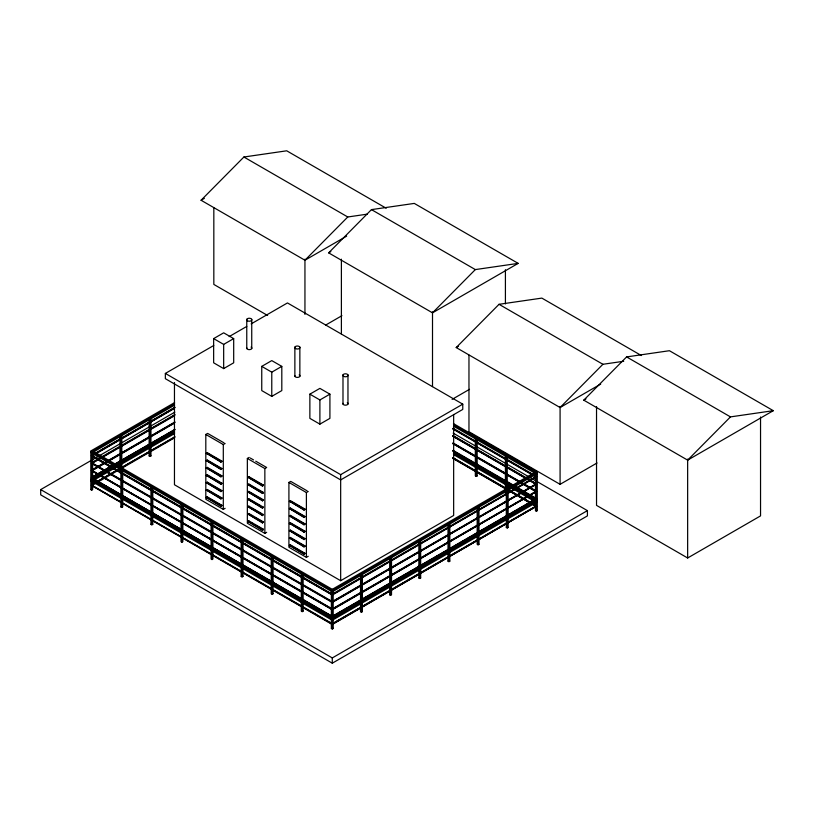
<?xml version="1.0" encoding="UTF-8"?>
<svg xmlns="http://www.w3.org/2000/svg" width="814" height="814" viewBox="0 0 814 814"><rect width="100%" height="100%" fill="white"/><g stroke="black" fill="none" stroke-linecap="round" stroke-linejoin="round"><path stroke-width="1.22" d="M346.672 236.131L304.945 260.226L201.068 200.254L243.895 157.01L286.721 150.804L386.223 208.252M304.945 260.226L347.771 216.982L367.348 214.143M328.642 252.859L371.459 209.615L414.285 203.408L518.162 263.38L432.509 312.83L328.642 252.859L330.83 251.587M432.509 312.83L475.335 269.587L518.162 263.38M600.712 384.066L560.083 407.529L456.206 347.558L499.033 304.314L541.859 298.107L641.361 355.545M560.083 407.529L602.909 364.285L623.707 361.263M583.77 400.162L626.597 356.919L669.423 350.712L773.3 410.683L687.647 460.134L583.77 400.162L585.968 398.891M687.647 460.134L730.473 416.89L773.3 410.683M201.068 200.254L204.365 198.351M213.644 338.614L223.667 332.824L233.689 338.614L233.689 362.81L223.667 368.6L213.644 362.81L213.644 338.614L223.667 344.393L233.689 338.614M251.15 323.901L287.454 302.94L462.769 404.161L462.769 409.422L340.669 479.914L165.354 378.693L165.354 373.433L213.756 345.492M229.151 336.599L246.754 326.445M332.824 590.913L331.736 591.544L91.178 452.665L91.178 450.773L174.583 402.615M92.633 482.02L92.633 489.59L91.728 490.12L90.812 489.59L90.812 451.719L92.277 450.773L332.824 589.651L331.736 590.282L91.178 451.404M174.572 403.886L92.277 451.404L91.178 450.773M93.376 452.035L174.572 405.148M95.899 452.889L174.908 407.275M95.899 453.266L120.034 439.326M122.232 438.064L174.908 407.651M91.941 455.677L174.247 408.16M91.941 456.054L174.247 408.536M530.199 477.604L587.413 510.632L587.413 515.893L332.285 663.196L40.7 494.851L40.7 489.59L119.882 443.884M122.08 442.613L174.868 412.138M325.62 325.101L341.941 315.679M92.603 462.149L174.908 414.631M91.941 463.034L174.908 415.018M91.941 463.42L174.247 415.903M261.752 366.381L271.774 360.602L281.807 366.381L281.807 390.588L271.774 396.377L261.752 390.588L261.752 366.381L271.774 372.171L281.807 366.381M92.603 469.515L106.868 461.284M109.066 460.012L174.908 421.998M331.4 608.404L91.504 470.4L332.061 609.289M92.603 469.892L106.868 461.66M109.066 460.388L120.034 454.059M122.232 452.788L174.908 422.374M91.941 470.4L174.247 422.883M174.247 423.27L91.941 470.777L91.941 470.146M92.603 476.882L174.908 429.365M331.4 615.76L91.504 477.767L332.061 616.656M93.702 476.628L120.034 461.426M122.232 460.154L174.908 429.741M174.247 430.25L91.504 477.513L91.504 478.144L332.061 617.032M174.247 430.626L91.941 478.144L91.941 477.513M92.277 478.54L174.583 431.023M174.572 432.295L92.277 479.812L91.178 479.181L91.178 481.074L331.736 619.953L331.736 618.691L91.178 479.812L92.277 479.181L150.488 512.789M93.376 480.433L116.412 467.134M118.61 465.862L174.572 433.557M92.603 484.249L120.034 468.406M122.232 467.144L174.908 436.731M331.4 623.127L91.504 485.134L332.061 624.012M174.908 437.108L91.504 484.879L91.504 485.51L332.061 624.399M174.247 437.993L91.941 485.51L91.941 484.879M90.812 489.59L91.728 489.072M149.135 455.921L150.041 455.402L150.956 455.921L150.956 418.05L150.041 418.569L150.041 456.451L149.135 455.921L149.135 419.312M121.795 472.761L120.889 473.29L119.973 472.761L119.973 468.976M150.041 456.451L150.956 455.921M225.122 508.323L223.301 509.371L205.81 499.277L205.81 434.462L207.631 433.404L224.033 442.877M206.359 453.184L207.265 452.665L221.846 461.08L220.93 462.128L206.359 453.184L220.93 461.609L221.846 461.08M206.359 453.713L207.265 453.184L221.846 461.609M309.869 394.159L319.892 388.38L329.914 394.159L329.914 418.365L319.892 424.145L309.869 418.365L309.869 394.159L319.892 399.949L329.914 394.159M205.81 434.462L223.301 444.566L225.122 443.508M121.795 468.976L121.795 434.88L120.889 435.409L120.889 506.959L121.795 506.43M120.889 506.959L121.795 507.478L122.71 506.959L122.71 470.339M206.359 460.551L207.265 460.032L221.846 468.447L220.93 469.495L206.359 460.551L220.93 468.976L221.846 468.447M206.359 461.08L207.265 460.551L221.846 468.976M206.359 467.918L207.265 467.389L221.846 475.814L220.93 476.862L206.359 467.918L220.93 476.332L221.846 475.814M206.359 468.447L207.265 467.918L221.846 476.332M206.359 475.284L207.265 474.755L221.846 483.18L220.93 484.228L206.359 475.284L220.93 483.699L221.846 483.18M206.359 475.814L207.265 475.284L221.846 483.699M266.677 532.315L264.855 533.363L247.354 523.26L247.354 458.445L249.186 457.397M206.359 482.651L207.265 482.122L221.846 490.537L220.93 491.595L206.359 482.651L220.93 491.066L221.846 490.537M206.359 483.18L207.265 482.651L221.846 491.066M206.359 490.018L207.265 489.489L221.846 497.903L220.93 498.962L206.359 490.018L220.93 498.433L221.846 497.903M206.359 490.537L207.265 490.018L221.846 498.433M456.206 347.558L458.404 346.286M150.956 524.318L151.862 524.837L151.862 486.965L150.956 486.436L150.956 524.318L151.862 523.789L152.778 524.318L152.778 487.698M151.862 524.837L152.778 524.318M206.359 497.385L207.265 496.855L221.846 505.27L220.93 506.318L206.359 497.385L220.93 505.799L221.846 505.27M206.359 497.903L207.265 497.385L221.846 505.799M247.904 477.177L248.819 476.648L263.4 485.073L262.484 486.121L247.904 477.177L262.484 485.592L263.4 485.073M247.904 477.706L248.819 477.177L263.4 485.592M247.354 458.445L264.855 468.549L266.677 467.501L255.738 461.182M247.904 484.544L248.819 484.015L263.4 492.429L262.484 493.488L247.904 484.544L262.484 492.958L263.4 492.429M247.904 485.073L248.819 484.544L256.105 488.756M247.904 491.91L248.819 491.381L263.4 499.796L262.484 500.854L247.904 491.91L262.484 500.325L263.4 499.796M247.904 492.429L248.819 491.381M247.904 499.277L248.819 498.748L263.4 507.163L262.484 508.221L247.904 499.277L262.484 507.692L263.4 507.163M247.904 499.796L248.819 498.748M181.939 542.205L181.939 504.324L181.023 503.795L181.023 541.676L181.939 542.205L182.845 541.676L182.845 534.096M308.231 556.298L306.4 557.356L288.909 547.252L288.909 482.437L290.73 481.389L307.132 490.852M247.904 506.634L248.819 506.115L263.4 514.529L262.484 515.577L247.904 506.634L262.484 515.058L263.4 514.529M247.904 507.163L248.819 506.115M247.904 514L248.819 513.481L263.4 521.896L262.484 522.944L247.904 514L262.484 522.425L263.4 521.896M247.904 514.529L248.819 513.481M452.096 399.379L469.505 389.326M247.904 521.367L248.819 520.838L263.4 529.263L262.484 530.311L247.904 521.367L262.484 529.782L263.4 529.263M247.904 521.896L248.819 520.838M289.458 501.17L290.364 500.641L304.945 509.055L304.039 510.113L289.458 501.17L304.039 509.584L304.945 509.055M289.458 501.689L290.364 500.641M288.909 482.437L306.4 492.541L308.231 491.483M165.354 373.433L340.669 474.654L462.769 404.161M289.458 508.536L290.364 508.007L304.945 516.422L304.039 517.48L289.458 508.536L304.039 516.951L304.945 516.422M289.458 509.055L290.364 508.536L304.945 516.951M212.006 559.564L212.006 521.682L211.091 521.153L211.091 559.035L212.006 559.564L212.912 559.035L212.912 522.425M289.458 515.893L290.364 515.374L304.945 523.789L304.039 524.837L289.458 515.893L304.039 524.318L304.945 523.789M289.458 516.422L290.364 515.893L304.945 524.318M289.458 523.26L290.364 522.741L304.945 531.155L304.039 532.203L289.458 523.26L304.039 531.684L304.945 531.155M289.458 523.789L290.364 523.26L304.945 531.684M289.458 530.626L290.364 530.097L304.945 538.522L304.039 539.57L289.458 530.626L304.039 539.041L304.945 538.522M289.458 531.155L290.364 530.626L304.945 539.041M289.458 537.993L290.364 537.464L304.945 545.879L304.039 546.937L289.458 537.993L304.039 546.408L304.945 545.879M289.458 538.522L290.364 537.993L304.945 546.408M289.458 545.36L290.364 544.831L304.945 553.245L304.039 554.303L289.458 545.36L304.039 553.774L304.945 553.245M289.458 545.889L290.364 545.36L304.945 553.774M241.158 576.393L242.073 576.923L242.073 539.041L241.158 538.522L241.158 576.393L242.073 575.874L242.989 576.393L242.989 539.784M242.073 576.923L242.989 576.393M272.141 594.281L272.141 556.41L271.235 555.881L271.235 593.752L272.141 594.281L273.056 593.752L273.056 557.142M476.251 476.444L476.251 438.563L475.335 438.034L475.335 475.915L476.251 476.444L477.167 475.915L477.167 439.306M174.461 382.488L174.461 484.757L340.669 580.708L453.652 515.476L453.652 414.468M331.736 589.651L535.846 471.815L536.935 472.446L332.824 590.282L331.736 589.651L331.736 591.544M332.285 590.069L331.369 590.598L332.824 591.544L536.935 473.707L536.935 471.815L535.846 472.446L453.459 424.877M418.844 540.099L419.759 539.57M537.301 472.761L536.385 473.29L536.385 511.161L537.301 510.632L537.301 472.761L536.385 472.232M507.234 528.001L507.234 490.12L508.139 489.59L508.139 527.472L507.234 528.001L506.318 527.472L506.318 455.921L505.413 455.402L505.413 493.274L506.318 492.755M302.208 611.64L302.208 573.768L301.302 573.239L301.302 611.121L302.208 611.64L303.123 611.121L303.123 574.501M332.061 594.301L536.172 476.465M332.061 594.678L536.609 476.719L332.499 594.932M332.061 601.668L536.172 483.831M332.061 602.045L360.592 585.571M362.79 584.31L536.172 484.208M332.499 601.922L536.609 484.076L332.499 602.299M332.061 609.035L536.172 491.188M332.061 609.411L536.172 491.575M332.499 609.289L536.609 491.442L332.499 609.666M468.966 355.087L468.966 431.725L560.083 484.33L597.069 462.973M332.061 616.401L536.172 498.555M332.061 616.778L536.172 498.941M332.499 616.656L536.609 498.809L332.499 617.032M332.834 617.429L448.056 550.905M450.254 549.633L535.846 500.223L536.935 500.854L332.824 618.691L331.736 618.06M331.736 618.691L332.824 618.06M332.061 623.768L536.172 505.921M332.061 624.145L536.172 506.298M332.499 624.012L536.609 506.176L332.499 624.399M331.369 628.479L332.285 627.95L333.191 628.479L333.191 590.598L332.285 591.127L332.285 629.008L331.369 628.479L331.369 590.598M360.531 604.069L360.531 611.64L361.436 611.121L362.352 611.64L362.352 573.768L361.436 574.287L361.436 612.169L362.352 611.64M389.692 558.19L389.692 594.81L390.598 594.281M418.844 541.361L418.844 577.971L419.759 577.452L420.665 577.971L420.665 540.099L419.759 540.618L419.759 578.5L420.665 577.971M448.005 553.561L448.005 561.141L448.911 560.612L449.827 561.141L449.827 523.26L448.911 523.789L448.911 561.67L449.827 561.141M506.318 527.472L507.234 526.943L508.139 527.472M535.48 474.023L535.48 510.632L536.385 510.113L537.301 510.632M332.285 629.008L333.191 628.479M390.598 595.339L391.514 594.81L391.514 556.929L390.598 557.458L390.598 595.339L389.692 594.81M478.072 544.831L478.988 544.301L478.988 506.43L478.072 506.949L478.072 544.831L477.167 544.301L477.167 507.692M40.7 489.59L332.285 657.936L587.413 510.632M596.53 406.501L596.53 505.372L687.647 557.987L760.541 515.893L760.541 417.022M371.459 209.615L475.335 269.587M626.597 356.919L730.473 416.89M243.895 157.01L347.771 216.982M499.033 304.314L602.909 364.285M267.623 315.486L213.828 284.422L213.828 207.794M453.459 423.616L536.935 471.815M506.318 454.873L507.234 455.402M453.459 426.139L534.747 473.076M453.123 428.266L532.214 473.931M452.686 428.52L536.172 476.719M452.686 428.897L536.172 477.096M453.174 433.14L528.001 476.332M453.123 435.632L535.51 483.19M453.123 436.009L525.62 477.869M527.818 479.131L535.51 483.577M452.686 435.887L536.172 484.076M452.686 436.263L536.172 484.462M453.123 442.999L535.51 490.557M453.123 443.376L519.037 481.43M521.235 482.692L535.51 490.934M452.686 443.254L536.172 491.442M452.686 443.63L518.599 481.674M520.797 482.946L536.172 491.829M453.123 450.366L535.51 497.924M452.686 450.61L536.172 498.809M452.686 450.997L512.006 485.236M514.204 486.507L536.172 499.186M453.459 452.024L534.737 498.951M453.459 453.286L535.846 500.854L536.935 500.223L536.935 502.116L332.824 619.953L332.824 618.691M453.459 454.548L509.483 486.894M511.68 488.166L534.747 501.485M453.123 457.722L505.85 488.166M508.048 489.438L535.51 505.291M453.123 458.109L505.85 488.542M509.147 490.445L535.51 505.667M452.686 457.977L505.413 488.42M507.61 489.692L536.172 506.176M452.686 458.353L505.413 488.797M507.61 490.069L536.172 506.552M476.251 475.386L477.167 475.915M505.413 493.274L506.318 493.803M535.48 510.632L536.385 511.161M478.072 543.783L478.988 544.301M448.005 561.141L448.911 561.67M250.274 458.028L253.551 459.92M291.412 501.77L304.945 509.584M418.844 577.971L419.759 578.5M258.191 489.957L263.4 492.958M249.857 492.511L256.105 496.113M258.191 497.323L260.277 498.524M249.857 499.877L260.277 505.891M250.895 507.844L260.277 513.247M250.895 515.211L252.981 516.412M255.067 517.612L263.4 522.425M250.895 522.568L252.981 523.778M255.067 524.979L263.4 529.782M151.862 485.907L152.778 486.436M242.073 537.993L242.989 538.522M90.812 451.719L91.728 452.238L91.728 490.12M120.889 469.078L121.795 469.607L121.795 507.478M91.941 455.423L331.4 593.671M91.941 455.799L331.4 594.047M91.504 455.677L332.061 594.556M332.061 594.932L91.504 456.054L91.504 455.423M360.531 611.64L361.436 612.169M91.941 462.79L331.4 601.037M91.504 463.034L332.061 601.922M332.061 602.299L91.504 463.42L91.504 462.79M331.4 608.78L91.504 470.146L91.504 470.777L332.061 609.666M91.941 477.889L331.4 616.147M152.686 514.061L331.725 617.429M272.141 593.233L273.056 593.752M302.208 610.592L303.123 611.121M687.647 459.106L687.647 557.987M560.083 406.44L560.083 484.33M507.234 456.664L507.234 488.227M505.413 269.719L505.413 303.948M448.005 524.521L448.005 551.037M432.509 311.803L432.509 386.599M360.531 575.03L360.531 601.546M347.965 374.898L347.965 404.08M342.989 374.898L342.989 404.08M341.392 259.198L341.392 333.994M340.669 474.654L340.669 580.708M332.824 590.282L332.824 591.544M332.285 657.936L332.285 663.196M319.892 399.949L319.892 424.145M306.4 492.541L306.4 557.356M304.945 259.137L304.945 314.418M304.039 509.584L304.039 510.113M304.039 516.951L304.039 517.48M304.039 524.318L304.039 524.837M304.039 531.684L304.039 532.203M304.039 539.041L304.039 539.57M304.039 546.408L304.039 546.937M304.039 553.774L304.039 554.303M299.857 347.12L299.857 376.302M294.872 347.12L294.872 376.302M290.364 508.007L290.364 508.536M290.364 515.374L290.364 515.893M290.364 522.741L290.364 523.26M290.364 530.097L290.364 530.626M290.364 537.464L290.364 537.993M290.364 544.831L290.364 545.36M271.774 372.171L271.774 396.377M264.855 468.549L264.855 533.363M262.484 485.592L262.484 486.121M262.484 492.958L262.484 493.488M262.484 500.325L262.484 500.854M262.484 507.692L262.484 508.221M262.484 515.058L262.484 515.577M262.484 522.425L262.484 522.944M262.484 529.782L262.484 530.311M251.74 319.353L251.74 348.524M248.819 476.648L248.819 477.177M248.819 484.015L248.819 484.544M246.764 319.353L246.764 348.524M223.667 344.393L223.667 368.6M223.301 444.566L223.301 509.371M220.93 461.609L220.93 462.128M220.93 468.976L220.93 469.495M220.93 476.332L220.93 476.862M220.93 483.699L220.93 484.228M220.93 491.066L220.93 491.595M220.93 498.433L220.93 498.962M220.93 505.799L220.93 506.318M207.265 452.665L207.265 453.184M207.265 460.032L207.265 460.551M207.265 467.389L207.265 467.918M207.265 474.755L207.265 475.284M207.265 482.122L207.265 482.651M207.265 489.489L207.265 490.018M207.265 496.855L207.265 497.385M182.845 505.056L182.845 531.573M119.973 436.141L119.973 466.442M92.633 452.981L92.633 479.497M347.303 402.645A2.574 1.486 0 0 1 346.143 405.128A2.574 1.486 0 0 1 342.989 403.306M299.186 374.867A2.574 1.486 0 0 1 298.036 377.36A2.574 1.486 0 0 1 294.872 375.529M251.078 347.09A2.574 1.486 0 0 1 249.918 349.582A2.574 1.486 0 0 1 246.764 347.761M343.65 376.343A2.574 1.486 0 0 0 347.965 375.671A2.574 1.486 0 0 0 344.81 373.85A2.574 1.486 0 0 0 343.65 376.343M295.543 348.565A2.574 1.486 0 0 0 299.857 347.893A2.574 1.486 0 0 0 296.703 346.072A2.574 1.486 0 0 0 295.543 348.565M247.436 320.787A2.574 1.486 0 0 0 251.74 320.116A2.574 1.486 0 0 0 248.585 318.294A2.574 1.486 0 0 0 247.436 320.787"/></g></svg>
